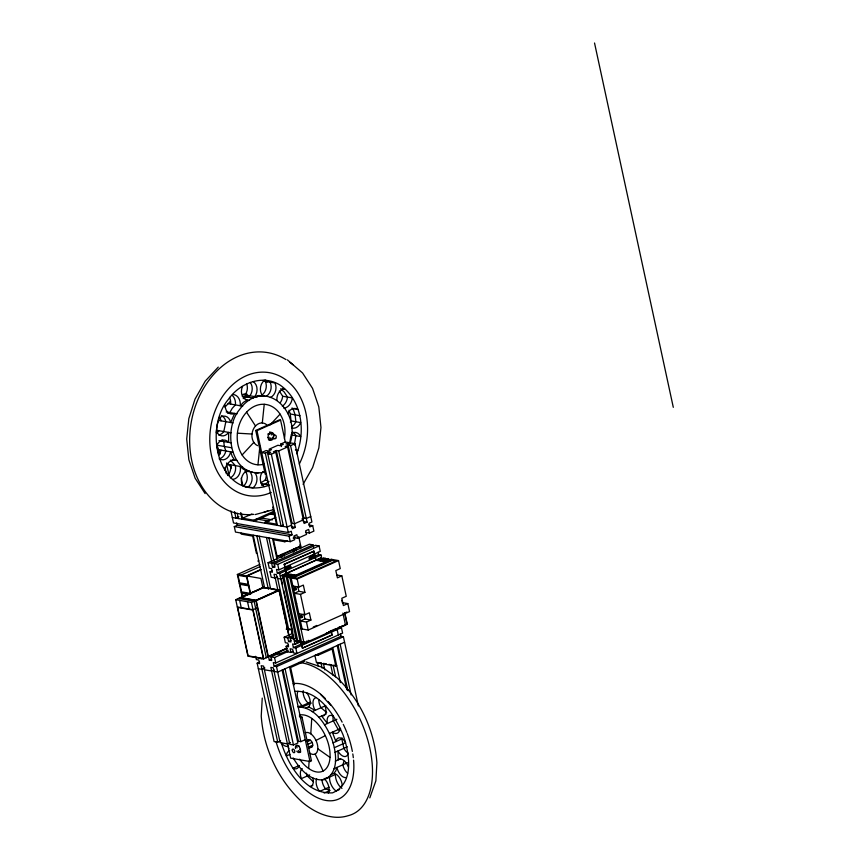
<?xml version="1.0" encoding="UTF-8"?>
<svg xmlns="http://www.w3.org/2000/svg" width="860" height="860" viewBox="0 0 860 860"><rect width="100%" height="100%" fill="white"/><g stroke="black" fill="none" stroke-linecap="round" stroke-linejoin="round"><path stroke-width="1.29" d="M262.246 698.094L261.236 716.143C263.515 748.049 277.694 779.074 301.032 801.068L301.925 801.907C314.362 812.507 331.659 820.977 348.192 815.688A81.85 45.677 65.9 0 0 366.328 735.3A81.85 45.677 65.9 0 0 298.603 662.512M308.654 768.485L309.138 760.767M310.793 733.827L311.75 718.39M216.279 432.795L216.935 426.485M257.946 464.819L259.881 446.168M262.3 422.948L264.235 404.297M290.884 436.052L289.551 444.19M217.064 425.216L219.364 417.992M289.841 443.76C301.774 411.392 264.224 375.734 239.499 409.596C221.987 430.516 230.921 479.762 265.009 472.075L262.59 471.656M294.389 445.029L295.84 435.719A9.546 7.418 -80.1 0 0 292.497 432.096M296.732 453.747C305.837 430.57 301.645 399.932 280.081 385.076C262.375 374.068 239.65 383.173 228.491 399.233C201.906 430.237 219.666 503.39 269.685 485.072M343.946 761.369L342.839 764.798A9.546 5.332 65.9 0 0 347.666 773.376M303.075 484.309L312.653 467.464L318.845 447.963L320.963 427.517L318.813 406.855L312.546 388.354L302.559 372.982L287.423 359.899M369.821 797.886L375.874 780.858L376.895 762.82C374.616 730.903 360.437 699.879 337.098 677.884L322.812 667.618M279.328 390.988L282.661 396.234L292.335 397.933A10.879 8.45 -80.1 0 1 283.864 408.221M330.992 774.656L333.938 773.344L335.83 770.872L336.937 767.442A9.546 5.332 65.9 0 0 346.408 777.526M288.562 745.964A9.546 5.332 65.9 0 1 281.338 742.879C288.433 765.55 305.429 794.5 332.551 792.855C354.782 783.342 349.568 752.973 342.979 734.655C334.54 715.004 319.125 690.01 294.808 691.354M218.268 367.113L205.218 381.163L195.026 399.115L188.834 418.616L186.706 439.051L188.856 459.724L195.134 478.214L205.121 493.597M224.987 407.06L230.534 401.082M242.101 454.972L253.807 442.395M270.169 424.786L280.081 414.144M243.197 398.599L249.916 395.772A9.546 7.418 -80.1 0 0 250.196 382.431M249.529 400.448L247.11 400.029L243.423 402.362L240.262 405.748A10.879 8.45 -80.1 0 0 232.931 394.45M261.042 482.729L265.17 480.127L267.589 480.546M268.976 481.621L264.848 484.234L261.537 485.137M297.614 706.694L302.279 705.759A9.546 5.332 65.9 0 1 297.958 691.279M299.022 641.237L296.85 642.087L282.671 576.501L287.971 573.76L286.767 573.555L280.252 576.082L321.597 557.613L316.297 560.365L317.501 560.57L324.016 558.043L318.716 560.784L325.22 558.258L325.789 560.881M300.226 641.452L298.054 642.302L283.875 576.716L289.186 573.975L282.671 576.501M302.645 641.872L300.473 642.721L286.294 577.146L291.604 574.394L290.39 574.19L283.875 576.716M303.86 642.087L301.688 642.936L287.509 577.35L292.808 574.609L286.294 577.146M325.22 558.258L319.92 561L321.135 561.204L327.638 558.678L322.339 561.419L328.853 558.892L323.553 561.634L324.757 561.849L331.272 559.312L338.528 560.58L340.259 568.6L335.83 570.578L337.41 577.866L341.839 575.888L346.247 596.292L341.818 598.27L343.398 605.558L347.827 603.58L349.558 611.589L308.213 630.058L300.957 628.778M296.85 642.087L298.968 640.99M298.054 642.302L300.183 641.195M301.688 642.936L303.806 641.839M287.509 577.35L294.023 574.824L295.227 575.039L289.927 577.78L304.107 643.355L309.406 640.614L308.192 640.399M316.007 740.428L325.327 735.612M266.406 474.387L265.192 474.172L255.743 430.452L279.371 419.895L280.575 420.11L285.305 441.975L288.938 442.61L289.498 445.211M255.743 430.452L256.957 430.666L280.575 420.11M281.435 446.555L280.876 443.954L285.305 441.975M280.876 443.954L283.295 444.373L280.338 445.695L277.92 445.265L269.062 449.221L271.481 449.651L268.524 450.973L266.106 450.543L261.676 452.521L265.31 453.156L268.266 451.844L270.685 452.263L267.729 453.585L283.477 526.449M288.938 442.61L285.982 443.921L288.401 444.351L291.357 443.029L294.98 443.663L311.922 521.998L308.966 523.321L309.75 526.954L312.707 525.643L313.889 531.104L309.46 533.082L305.547 532.394M276.318 450.5L273.362 451.812L275.781 452.242L292.325 528.75L295.281 527.427L278.737 450.919L276.318 450.5L292.077 523.364M288.132 445.222L285.176 446.544L287.595 446.963L304.139 523.471L307.095 522.149L290.551 445.641L288.132 445.222L303.892 518.086L301.914 518.967M267.729 453.585L271.351 454.22L275.781 452.242M278.737 450.919L287.595 446.963M290.551 445.641L294.98 443.663M238.908 516.795L235.952 518.118L234.543 511.614M241.434 513.323L242.488 518.214L251.937 513.99M309.46 533.082L308.665 529.438L305.719 530.76L306.504 534.404L297.646 538.36L296.861 534.716L293.905 536.038L294.69 539.682L290.261 541.66L235.479 532.06L234.296 526.589L237.252 525.266L292.035 534.877L291.25 531.233L288.293 532.544L233.511 522.944L230.921 510.98M242.488 518.214L253.861 520.203L273.942 511.238M274.179 512.334L254.098 521.3L253.861 520.203M265.342 523.267L265.106 522.17L275.738 517.43M283.037 525.148L281.059 526.019L265.31 453.156M291.54 525.105L287.111 527.083L232.329 517.483M303.354 519.827L294.496 523.783L291.884 523.332M310.739 516.527L306.31 518.515L303.698 518.053M234.296 526.589L289.078 536.188L292.035 534.877M298.721 536.554L300.839 546.347L277.21 556.893L273.501 539.768L284.875 541.768L287.24 540.703M293.142 538.07L295.507 537.016M257.817 561.064L258.709 560.666M298.925 546.745L276.479 556.764L277.21 556.893M242.38 597.668L237.36 574.48L259.806 564.461M277.264 576.813L274.824 577.909L271.201 577.264L270.019 571.803L272.437 572.222L271.652 568.589L269.234 568.159L268.051 562.698L309.396 544.229L313.019 544.864L313.545 547.293M240.993 575.114L259.892 566.675M268.051 562.698L271.674 563.332L313.019 544.864M250.357 594.12L246.422 575.899L260.924 569.428M271.674 563.332L272.459 566.976L274.877 567.396L274.093 563.751L315.437 545.294L319.071 545.928L320.253 551.389L278.909 569.857L276.49 569.428L277.275 573.072L279.693 573.502L321.038 555.033L321.984 559.409M247.981 575.609L260.967 569.804M274.093 563.751L277.726 564.386L319.071 545.928M272.459 566.976L274.899 565.891M284.187 564.332L313.964 551.185L315.932 560.301L286.401 573.491L284.187 564.332L313.964 551.185M270.019 571.803L272.448 570.717M277.275 573.072L290.648 567.105M308.89 558.957L318.619 554.614L321.038 555.033M283.305 577.877L280.876 578.963L277.242 578.328L276.458 574.684L274.039 574.265L274.824 577.909M286.756 648.601L263.665 658.911L247.938 656.159L235.737 599.689L263.493 587.294L279.21 590.046L289.154 636.013M240.531 597.947L263.278 587.788M331.272 559.312L289.927 577.78L297.184 579.049L338.528 560.58M332.476 559.527L291.131 577.984L302.161 628.993M235.737 599.689L251.453 602.441L279.21 590.046M278.995 590.541L256.258 600.699L268.309 656.438L286.262 648.418M292.873 586.004L298.914 587.068L303.344 585.09L304.924 592.368L300.495 594.346L294.442 593.292L298.871 591.314L304.924 592.368M257.462 607.751L253.033 609.729L237.306 606.977M298.85 613.696L304.902 614.75L309.331 612.771L310.911 620.06L306.472 622.038L300.43 620.984L304.859 619.007L310.911 620.06M286.187 629.122L292.239 629.638L287.079 628.725M293.378 651.353L290.938 652.439L287.315 651.805L286.133 646.344L288.552 646.763L287.767 643.119L285.348 642.699L284.165 637.228L292.679 633.433M284.165 637.228L287.788 637.873L293.873 635.153M313.276 627.037L316.878 625.435M344.473 613.105L346.87 612.041M287.788 637.873L288.584 641.517L291.002 641.936L290.207 638.292L293.862 636.669M296.27 637.841L293.84 638.926L290.207 638.292M288.584 641.517L291.013 640.431M296.797 640.603L294.432 641.657L296.603 640.818M286.133 646.344L288.562 645.258M358.373 705.963L343.398 636.744L276.512 666.618L274.093 666.199L273.308 662.555L275.727 662.974L342.613 633.1L341.431 627.639L295.808 648.032L293.389 647.612L292.604 643.968L295.023 644.398L301.097 641.678L302.548 648.171L332.078 634.981L331.24 631.079M268.148 656.76L287.294 648.214M268.492 656.449L269.287 660.093L271.706 660.523L270.911 656.879L279.425 653.073M280.683 740.879L277.726 742.191L274.093 741.557L257.161 663.232L259.591 662.146M293.389 647.612L304.333 642.721M331.089 630.778L334.733 629.144L337.152 629.574L338.335 635.035M276.017 652.45L281.166 653.353L288.111 650.257M335.314 629.24L342.495 626.037M304.107 643.355L345.451 624.897L342.904 613.083M339.377 627.832L347.3 624.285L344.785 612.642M270.911 656.879L274.544 657.513L288.218 651.396M269.287 660.093L271.717 659.007M300.903 641.625L302.301 648.128L332.078 634.981M264.923 668.005L261.967 669.327L258.344 668.693M274.093 666.199L340.979 636.325L343.398 636.744M274.082 669.94L271.642 671.026L264.385 669.757M344.581 642.216L277.694 672.079L274.06 671.445M315.663 654.718L318.243 655.169L332.121 648.978L335.819 666.102L336.712 665.704L334.131 665.253M293.443 685.022L294.335 684.625L290.626 667.51L304.504 661.308L304.268 660.211M310.557 702.061L299.334 707.07C315.631 707.941 325.671 724.571 331.53 738.095C336.249 751.199 339.969 772.914 324.069 779.719C310.03 781.471 299.731 768.732 293.195 757.982M302.322 707.006L311.191 703.05L308.192 703.114A9.546 5.332 65.9 0 1 303.225 690.655M305.59 708.167L308.546 706.855L315.115 710.349A9.546 5.332 65.9 0 1 315.899 697.696M312.169 711.671L325.746 705.608M300.538 717.81L302.01 717.154L311.46 760.874L309.987 761.53L290.637 758.144L287.573 743.997M318.608 717.337L326.284 713.908M324.489 724.797L336.894 719.261M277.726 742.191L261.182 665.683L263.601 666.113L280.145 742.621L287.401 743.889L290.358 742.567M287.401 743.889L270.857 667.382L273.276 667.801L289.82 744.308L293.443 744.953L297.872 742.976L282.123 670.101M282.94 669.661L298.409 741.223L300.828 741.653L305.257 739.675M306.332 740.901L308.546 739.901M307.084 741.718L310.406 740.234M329.38 733.515L340.603 728.506M307.708 744.405L312.137 742.427A3.902 2.171 65.9 0 1 310.664 746.996M289.895 754.413L286.348 755.994A10.879 6.074 65.9 0 1 289.551 750.845M308.31 747.2L312.739 745.222M308.536 748.447L311.858 746.964M332.96 742.889L341.818 738.933A9.546 5.332 65.9 0 1 342.076 737.858M334.389 747.673L345.613 742.664M299.097 765.54L293.195 768.184A9.546 5.332 65.9 0 0 298.968 765.819M335.002 752.317L347.397 746.781M335.346 761.143L340.667 758.767M309.675 774.914L301.409 778.612A9.546 5.332 65.9 0 1 302.258 768.614M333.981 768.754L347.569 762.691M326.585 778.418L335.443 774.462A10.879 6.074 65.9 0 0 341.968 788.394M312.782 785.47L310.417 786.534A9.546 5.332 65.9 0 0 312.889 777.977M329.058 787.201L319.608 791.426A9.546 5.332 65.9 0 1 316.684 778.827M324.177 793.06L330.079 790.426L325.51 788.781A9.546 5.332 65.9 0 1 321.995 779.536M339.614 789.448L336.067 791.028A10.879 6.074 65.9 0 1 329.541 777.107L325.026 778.45M338.937 627.424L345.451 624.897M246.616 393.407L242.66 394.493L257.172 397.04M247.056 394.375L245.078 394.923A9.546 7.418 -80.1 0 0 246.669 383.861M273.114 509.754L255.205 514.57M265.084 396.18L258.709 395.525L254.753 396.611A9.546 7.418 -80.1 0 0 253.195 381.668M237.403 433.182L252.001 434.031M245.895 471.43L248.529 471.581M256 472.581L258.634 472.742M244.939 486.749L248.26 486.943A9.546 7.418 -80.1 0 0 249.851 471.667L252.27 472.086M306.128 661.953L321.361 666.995M282.101 388.473L284.52 388.892A9.546 7.418 -80.1 0 0 276.931 400.362M242.326 396.213L253.216 398.126M291.959 408.016A9.546 7.418 -80.1 0 1 293.002 408.565L297.839 409.414A9.546 7.418 -80.1 0 0 287.584 413.638M289.014 410.231L290.293 413.993L299.968 415.692M228.169 403.63L242.681 406.178M290.368 422.206A9.546 7.418 -80.1 0 0 291.013 420.906L300.688 422.593A9.546 7.418 -80.1 0 1 291.647 427.947M226.201 411.929L237.08 413.843M218.59 420.4L233.103 422.948M291.002 434.87L300.677 436.568A9.546 7.418 -80.1 0 0 291.637 433.182M216.537 430.269L231.05 432.816M295.388 449.952L297.807 450.371A9.546 7.418 -80.1 0 1 296.754 451.156M218.945 440.685L231.039 442.803M231.555 447.748L217.042 445.2L220.095 454.188M218.569 449.694L233.081 452.242M232.178 459.595L237.016 460.444M228.094 464.368L242.606 466.905M232.823 479.375A9.546 7.418 -80.1 0 0 240.187 466.486L243.358 469.227L249.464 471.173M248.637 471.452L245.014 470.818A9.546 7.418 -80.1 0 1 243.423 486.094L253.098 487.792A9.546 7.418 -80.1 0 0 254.689 472.505L257.108 472.935M261.225 483.589L268.481 484.868M273.491 507.174L272.771 507.045L276.469 524.17L265.106 522.17M272.394 512.571L274.996 513.022M269.438 513.882L274.652 514.796M303.182 521.472L307.095 522.149M308.794 524.955L312.707 525.643M260.58 517.838L272.319 519.902M256.323 518.935L269.363 521.214M291.368 526.739L295.281 527.427M293.733 537.672L297.646 538.36M300.108 546.218L300.839 546.347M315.932 560.301L313.717 551.153M257.129 553.378L256.409 553.249L252.7 536.124L241.337 534.135L241.101 533.039M310.6 568.546L311.804 568.761M337.002 575.039L341.839 575.888M246.422 575.899L260.935 578.447L262.913 587.627M237.36 574.48L246.798 576.135L250.69 594.174M246.465 576.78L238.005 575.297L239.639 582.854L248.099 584.338M263.816 587.692L268.89 588.584M271.438 589.036L279.048 590.368L288.81 635.916M239.316 583.499L248.744 585.155M248.422 585.8L239.951 584.316L241.585 591.874L250.056 593.357M342.989 602.731L347.827 603.58M241.262 592.518L249.518 593.959M249.163 594.604L241.907 593.325L242.724 597.109M295.442 603.279L296.646 603.494M240.166 597.711L255.882 600.463L268.094 656.933M238.392 598.506L254.108 601.258L266.32 657.728M339.012 627.209L341.431 627.639M274.953 653.31L281.403 654.449L281.166 653.353M318.651 662.533L321.231 662.985M323.812 663.447L326.392 663.899M328.971 664.35L331.551 664.801M335.819 666.102L316.469 662.705L314.889 655.374M259.613 658.394L262.031 658.824M257.161 663.232L259.58 663.651L258.796 660.007L256.377 659.588L255.667 656.309M299.43 716.702L302.01 717.154M264.945 379.948L270.094 382.087A9.546 7.418 -80.1 0 1 266.578 396.084M263.203 380.378L267.32 382.098M264.235 396.159L261.784 395.138A9.546 7.418 -80.1 0 0 265.256 381.238L274.931 382.937A9.546 7.418 -80.1 0 1 270.298 397.513M317.813 748.791L330.036 757.402M313.545 781.933L307.31 775.967A9.546 5.332 65.9 0 1 306.483 773.172M280.564 388.806L284.09 391.848L287.498 397.083A10.879 8.45 -80.1 0 1 282.295 406.2M226.513 463.013L231.265 467.098M320.554 694.342L330.842 705.297M326.682 712.542L321.027 707.716A9.546 5.332 65.9 0 1 318.877 699.599M230.362 460.1L235.35 465.636A9.546 7.418 -80.1 0 1 230.297 477.88M246.573 412.176L255.517 425.979M315.168 754.016L323.123 771.022M293.002 408.565L295.13 414.842L295.851 421.755A9.546 7.418 -80.1 0 1 291.411 426.743M341.818 738.933L343.86 748.361A9.546 5.332 65.9 0 0 348.289 753.242M287.444 743.986L288.885 748.77M594.529 43L673.294 407.328M341.882 600.312L342.452 602.924M344.72 613.406L346.978 623.876M340.463 633.895L340.979 636.325M340.151 644.194L351.127 694.934M318.092 552.184L318.619 554.614M338.012 645.064L347.859 690.612M337.206 645.505L346.763 689.752M330.992 631.036L331.842 634.938M332.766 647.483L340.366 682.614M333.078 665.07L335.615 676.777M330.659 664.64L332.917 675.057M299.828 544.917L300.667 548.82M323.403 663.372L324.811 669.875M320.984 662.952L322.113 668.155M295.679 548.196L296.238 550.798M318.006 654.084L318.243 655.169M293.539 549.067L294.098 551.679M317.362 662.308L318.2 666.21M292.723 549.519L293.292 552.12M271.351 454.22L288.293 532.544M289.078 536.188L290.261 541.66M297.184 579.049L298.914 587.068M300.495 594.346L304.902 614.75M306.472 622.038L308.213 630.058M297.818 586.455L298.871 591.314M303.806 614.147L304.859 619.007M268.266 451.844L268.825 454.445M284.638 540.671L284.875 541.768M283.864 553.475L284.423 556.076M256.957 430.666L277.436 525.385M284.434 564.375L286.401 573.491M281.725 554.345L282.295 556.947M280.908 554.786L281.478 557.387M272.545 538.553L277.049 559.365M281.263 578.887L282.392 584.091M283.8 590.594L292.798 632.24M277.726 564.386L278.909 569.857M279.693 573.502L295.023 644.398M295.808 648.032L296.99 653.503L293.357 652.869L292.572 649.225L290.153 648.795L290.938 652.439M291.346 630.025L292.142 633.702M268.911 537.919L273.974 561.333M277.35 576.952L288.885 630.294M266.493 537.489L271.846 562.214M275.221 577.823L278.027 590.841M289.508 666.812L309.987 761.53M259.236 536.221L270.491 588.261M256.817 535.791L268.352 589.143M285.079 668.79L300.828 741.653M241.23 478.149L242.918 485.954M253.195 535.156L264.45 587.208M274.544 657.513L275.727 662.974M276.512 666.618L293.443 744.953M230.415 465.604L231.028 468.431M240.596 512.667L242.004 519.182M226.556 463.895L229.093 475.601M237.242 513.334L238.37 518.537M224.987 467.378L226.384 473.881M236.726 522.848L237.252 525.266M251.453 602.441L263.665 658.911M216.57 444.62L218.816 455.026M247.519 601.753L249.099 609.041M239.66 600.377L241.241 607.665M290.293 413.993L291.013 420.906M294.453 587.498A1.172 0.903 -80.1 0 1 294.453 589.734M300.667 615.276A1.172 0.903 -80.1 0 1 301 616.824A1.172 0.903 -80.1 0 1 299.742 617.383M303.688 642.076A1.172 0.903 -80.1 0 1 303.623 643.785A1.172 0.903 -80.1 0 1 302.29 643.71A1.172 0.903 -80.1 0 1 302.58 642.011M306.88 641.248A1.172 0.903 -80.1 0 1 306.224 642.732A1.172 0.903 -80.1 0 1 305.106 642.033M330.294 630.95A1.172 0.903 -80.1 0 1 328.584 631.713M330.509 630.692A1.172 0.903 -80.1 0 1 328.821 631.756M306.633 641.205A1.172 0.903 -80.1 0 1 305.988 642.689A1.172 0.903 -80.1 0 1 304.859 641.99M303.451 642.033A1.172 0.903 -80.1 0 1 303.387 643.742A1.172 0.903 -80.1 0 1 302.043 643.667A1.172 0.903 -80.1 0 1 302.344 641.968M327.552 632.616A1.172 0.903 -80.1 0 1 326.209 633.465M327.305 632.573A1.172 0.903 -80.1 0 1 325.962 633.422M253.764 514.355A81.85 63.565 -80.1 0 1 191.855 419.024A81.85 63.565 -80.1 0 1 285.993 359.598M290.035 362.372A81.85 63.565 -80.1 0 1 292.97 364.737M267.89 510.84A81.85 63.565 -80.1 0 1 264.074 512.184M271.276 492.425A62.361 48.429 -80.1 0 1 209.786 438.084A62.361 48.429 -80.1 0 1 273.426 373.627A62.361 48.429 -80.1 0 1 299.312 464.034M225.019 470.334A10.879 8.45 -80.1 0 1 234.597 460.025L232.189 456.305L230.663 451.812A9.546 7.418 -80.1 0 1 219.504 458.853M219.15 458.864A9.546 7.418 -80.1 0 0 225.825 450.962L224.299 446.48L223.783 441.535A9.546 7.418 -80.1 0 0 221.934 439.954M264.16 486.599A9.546 7.418 -80.1 0 1 261.816 472.839M218.58 435.02A9.546 7.418 -80.1 0 0 223.793 431.548L225.847 421.669A9.546 7.418 -80.1 0 0 221.45 415.67M227.513 413.198A9.546 7.418 -80.1 0 0 229.824 412.574L232.243 408.328L235.425 404.899A10.879 8.45 -80.1 0 0 232.178 395.299M229.523 397.374A10.879 8.45 -80.1 0 1 230.587 404.06M218.956 430.699A9.546 7.418 -80.1 0 1 217.107 432.677M230.512 464.787A9.546 7.418 -80.1 0 1 227.567 475.537M220.988 450.113A9.546 7.418 -80.1 0 1 218.569 455.327M262.666 395.761A9.546 7.418 -80.1 0 1 264.256 380.475M247.11 400.029A9.546 7.418 -80.1 0 1 242.499 386.441M242.412 485.33A9.546 7.418 -80.1 0 1 247.046 470.753M216.655 445.673A9.546 7.418 -80.1 0 1 228.62 442.384L228.631 432.397A9.546 7.418 -80.1 0 1 216.666 431.698M219.547 417.895A9.546 7.418 -80.1 0 1 230.684 422.518L234.662 413.413A9.546 7.418 -80.1 0 1 225.094 405.178M282.661 396.234A10.879 8.45 -80.1 0 1 280.22 402.716M257.57 445.641A11.696 9.084 -80.1 0 1 253.152 429.624A11.696 9.084 -80.1 0 1 266.686 424.765M266.234 474.354A9.546 7.418 -80.1 0 1 265.17 480.127M264.171 464.153A30.476 23.671 -80.1 0 1 237.199 437.568A30.476 23.671 -80.1 0 1 263.558 404.264A30.476 23.671 -80.1 0 1 284.413 438.579M268.933 433.988A1.946 1.516 -80.1 0 1 269.567 434.526M269.277 437.256A1.946 1.516 -80.1 0 1 267.761 437.675M267.761 434.106A1.946 1.516 -80.1 0 1 268.148 433.935M219.429 417.089A9.546 7.418 -80.1 0 1 221.009 420.819M269.524 432.139A3.902 3.031 -80.1 0 1 271.384 434.999M270.771 437.912A3.902 3.031 -80.1 0 1 268.739 439.611M273.77 437.966A3.902 3.031 -80.1 0 1 268.782 439.051A3.902 3.031 -80.1 0 1 270.083 432.806A3.902 3.031 -80.1 0 1 274.19 435.988M269.922 432.247A3.902 3.031 -80.1 0 1 272.878 434.784M272.566 437.751A3.902 3.031 -80.1 0 1 269.922 439.965M269.126 439.922A3.902 3.031 -80.1 0 1 268.385 439.611M353.578 760.154A62.361 34.798 65.9 0 1 324.048 800.058A62.361 34.798 65.9 0 1 276.06 741.718M293.238 683.625A62.361 34.798 65.9 0 1 325.327 698.557M328.09 701.491A62.361 34.798 65.9 0 1 342.14 722.12M343.269 724.367A62.361 34.798 65.9 0 1 346.827 732.419M347.279 733.58A62.361 34.798 65.9 0 1 352.363 751.414M352.804 753.941A62.361 34.798 65.9 0 1 353.32 757.692M340.087 730.548A10.879 6.074 65.9 0 1 338.238 729.559L333.347 720.841A9.546 5.332 65.9 0 1 333.261 715.767M339.969 728.237A10.879 6.074 65.9 0 1 332.336 732.193L335.916 741.567A9.546 5.332 65.9 0 1 344.978 741.352M333.121 716.047A9.546 5.332 65.9 0 0 327.445 723.475L321.565 716.014A9.546 5.332 65.9 0 0 324.908 705.619M306.708 692.805A9.546 5.332 65.9 0 1 308.546 706.855M324.026 778.472A9.546 5.332 65.9 0 1 328.359 792.963M347.827 754.532A9.546 5.332 65.9 0 1 337.948 750.995L338.302 759.821A9.546 5.332 65.9 0 1 348.311 766.873M333.938 773.344A9.546 5.332 65.9 0 1 342.226 785.771M305.246 732.849A11.696 6.525 65.9 0 1 317.458 744.706A11.696 6.525 65.9 0 1 309.611 753.048M299.377 715.09A30.465 16.996 65.9 0 1 325.134 735.236A30.465 16.996 65.9 0 1 325.36 769.431A30.465 16.996 65.9 0 1 299.667 759.197M307.805 740.879A3.902 2.171 65.9 0 1 312.137 742.427M300.495 750.028A3.902 2.171 65.9 0 1 299.904 749.275M298.839 746.491A3.902 2.171 65.9 0 1 298.807 745.609M295.528 748.479A3.902 2.171 65.9 0 1 297.818 745.502A3.902 2.171 65.9 0 1 300.441 751.092A3.902 2.171 65.9 0 1 296.797 751.188M300.806 751.876A3.902 2.171 65.9 0 1 298.269 750.522M297.001 747.824A3.902 2.171 65.9 0 1 297.162 745.373M263.44 587.466L240.703 597.625L255.936 600.291L278.672 590.132L263.44 587.466M332.218 560.397L293.819 577.544L297.452 578.178L335.841 561.032L332.218 560.397M252.861 610.052L237.629 607.386L248.099 655.836L263.343 658.502L252.861 610.052M296.077 589.605A1.172 0.903 -80.1 0 0 295.668 587.713A1.172 0.903 -80.1 0 0 294.539 589.25A1.172 0.903 -80.1 0 0 296.077 589.605M302.064 617.297A1.172 0.903 -80.1 0 0 301.656 615.405A1.172 0.903 -80.1 0 0 300.527 616.942A1.172 0.903 -80.1 0 0 302.064 617.297M314.115 557.151A1.172 0.903 -80.1 0 0 313.707 555.259A1.172 0.903 -80.1 0 0 312.588 556.796A1.172 0.903 -80.1 0 0 314.115 557.151M311.169 558.473A1.172 0.903 -80.1 0 0 310.761 556.581A1.172 0.903 -80.1 0 0 309.632 558.118A1.172 0.903 -80.1 0 0 311.169 558.473M313.879 557.108A1.172 0.903 -80.1 0 0 313.47 555.216A1.172 0.903 -80.1 0 0 312.341 556.753A1.172 0.903 -80.1 0 0 313.879 557.108M310.922 558.43A1.172 0.903 -80.1 0 0 310.514 556.538A1.172 0.903 -80.1 0 0 309.385 558.075A1.172 0.903 -80.1 0 0 310.922 558.43M287.294 568.976A1.172 0.903 -80.1 0 0 286.885 567.084A1.172 0.903 -80.1 0 0 285.767 568.621A1.172 0.903 -80.1 0 0 287.294 568.976M290.25 567.664A1.172 0.903 -80.1 0 0 289.841 565.772A1.172 0.903 -80.1 0 0 288.713 567.31A1.172 0.903 -80.1 0 0 290.25 567.664M287.541 569.019A1.172 0.903 -80.1 0 0 287.132 567.127A1.172 0.903 -80.1 0 0 286.004 568.664A1.172 0.903 -80.1 0 0 287.541 569.019M290.497 567.707A1.172 0.903 -80.1 0 0 290.078 565.805A1.172 0.903 -80.1 0 0 288.96 567.353A1.172 0.903 -80.1 0 0 290.497 567.707M275.684 438.385A1.946 1.516 -80.1 0 0 275.34 435.106A1.946 1.516 -80.1 0 0 273.243 437.364A1.946 1.516 -80.1 0 0 275.684 438.385M292.25 749.995A1.946 1.086 65.9 0 0 294.066 752.715A1.946 1.086 65.9 0 0 294.238 749.942A1.946 1.086 65.9 0 0 292.25 749.995"/></g></svg>
